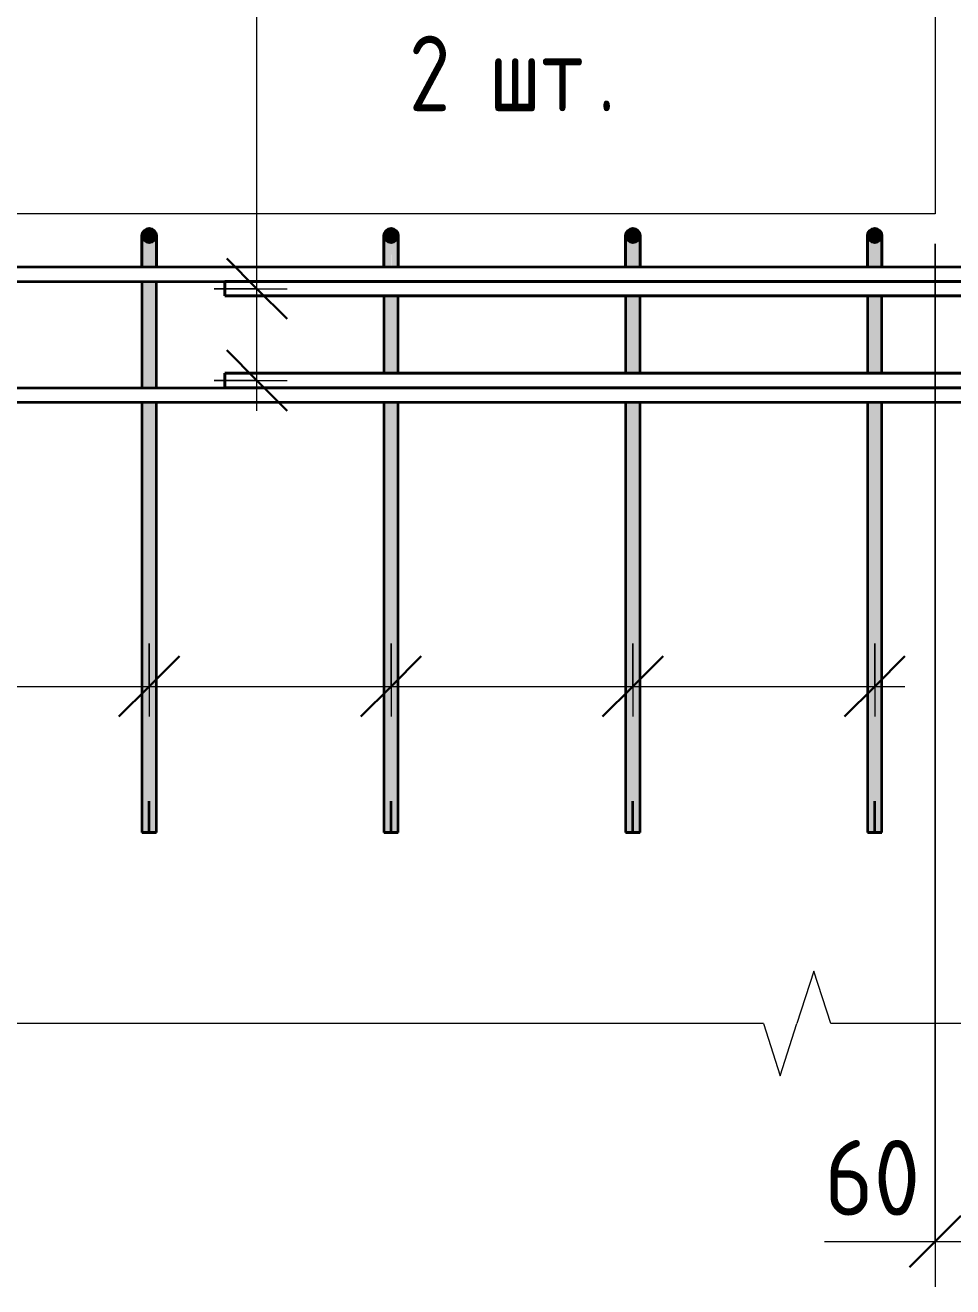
# Model space of a CAD drawing. Header units: millimetres. Extents: x -737 to 48133, y -5064 to 36443.
# Drawn here: x 46319 to 47086, y 782 to 1826 of the extents above; entities that cross this region are included whole.
import ezdxf

# ---------------------------------------------------------------- set-up
doc = ezdxf.new("R2010")
doc.units = ezdxf.units.MM
for name, color, linetype, lineweight in [('AA_Dim', 7, 'Continuous', 9), ('AA_Dim-25', 7, 'Continuous', 9), ('AA_Oformlenie', 7, 'Continuous', 9), ('AA_Vinoska', 7, 'Continuous', 9), ('AF_Okno', 7, 'Continuous', 20), ('AF_Stena_Опалубка', 253, 'Continuous', 20), ('KR_Armatura_Tonkie', 7, 'Continuous', 20)]:
    doc.layers.add(name, color=color, linetype=linetype, lineweight=lineweight)
doc.styles.add('ISOCPEUR_6', font='isocpeur.TTF', dxfattribs={"width": 0.9, "height": 62.5})
doc.styles.add('ISOCPEUR_8', font='isocpeur.TTF', dxfattribs={"width": 0.8, "height": 62.5})
doc.dimstyles.new('05_Округл_5мм__прозр__2', dxfattribs={"dimscale": 304.8, "dimtxt": 62.672186, "dimasz": 0.139436, "dimexe": 0.123031, "dimexo": 0.082021, "dimgap": 0.008202, "dimtad": 1, "dimdec": 0, "dimrnd": 5, "dimdsep": 46, "dimtxsty": 'ISOCPEUR_6', "dimblk1": 'OBLIQUE', "dimblk2": 'OBLIQUE', "dimsah": 1, "dimcen": 0.09, "dimdle": 0.123031, "dimazin": 0, "dimtfac": 1, "dimtdec": 4, "dimtix": 1, "dimtmove": 1, "dimatfit": 3, "dimfxl": 1, "dimtvp": 1, "dimtolj": 1, "dimtzin": 0, "dimlwd": 18, "dimlwe": 18, "dimarcsym": 2})
doc.dimstyles.new('10_Раскладка_арматуры_с_засечками_1', dxfattribs={"dimscale": 304.8, "dimtxt": 0.18, "dimasz": 0.164042, "dimexe": 0.082021, "dimexo": 0, "dimgap": 0, "dimtad": 1, "dimdec": 3, "dimrnd": 0.001, "dimdsep": 46, "dimtxsty": 'ISOCPEUR_8', "dimblk1": 'OBLIQUE', "dimblk2": 'OBLIQUE', "dimsah": 1, "dimcen": 0.09, "dimdle": 0.082021, "dimazin": 0, "dimtfac": 1, "dimtdec": 4, "dimtix": 1, "dimtmove": 0, "dimatfit": 3, "dimfxl": 1, "dimtvp": 1, "dimtolj": 1, "dimtzin": 0, "dimlwd": 18, "dimlwe": 18, "dimarcsym": 2})

# ---------------------------------------------------------------- blocks, each defined once
blk = doc.blocks.new('231_Отверстие прямоугольное в стене _Окно_Стена_ - Отверстие прямоугольное с обрамлением-4126487-Схема обрамления отверстия 1500х1050 _h_')
at = {"layer": 'AF_Okno', "lineweight": 9}
for p, q in [((-33935, 2510), (-32645, 2720)), ((-34145, 1670), (-33935, 2510))]:
    blk.add_line(p, q, dxfattribs=at)
blk = doc.blocks.new('350_Стержень П торец СК-СГ _НесАрм_РабПлоск_ - 350_Стержень П торец СК-СГ _НесАрм_РабПлоск_-4140246-Схема обрамления отверстия 1500х1050 _h_')
at = {"layer": 'KR_Armatura_Tonkie', "lineweight": 35}
for points in [[(-34095, 1646), (-34093.4, 1646.2), (-34092, 1646.8), (-34090.8, 1647.8), (-34089.8, 1649), (-34089.2, 1650.4), (-34089, 1652), (-34089.2, 1653.6), (-34089.8, 1655), (-34090.8, 1656.2), (-34092, 1657.2), (-34093.4, 1657.8), (-34095, 1658), (-34097, 1657.6), (-34098, 1657.2), (-34099.2, 1656.2), (-34100.2, 1655), (-34100.8, 1653.6), (-34101, 1652), (-34100.8, 1650.4), (-34100.2, 1649), (-34099.2, 1647.8), (-34097, 1646.4), (-34096.6, 1646.2)], [(-34099.3, 1626), (-34095, 1626), (-34095, 1646), (-34097, 1646.4), (-34098.4, 1647.1), (-34099.8, 1648.5), (-34100.4, 1649.6), (-34100.8, 1650.4), (-34100.7, 1647.8), (-34101, 1646.1), (-34100.9, 1632.5), (-34100.2, 1626), (-34100, 1626)], [(-34094.8, 1626), (-34089.1, 1626), (-34089.1, 1645.7), (-34089.2, 1648.4), (-34089.2, 1650.4), (-34090.2, 1648.5), (-34091.6, 1647.1), (-34092.3, 1646.7), (-34093.9, 1646.1), (-34095, 1646), (-34094.9, 1626)], [(-34089, 1645.3), (-34089.3, 1647.7), (-34089.1, 1646.1), (-34089, 1645.4)]]:
    blk.add_hatch(color=256, dxfattribs=at).paths.add_polyline_path(points)
h = blk.add_hatch(color=256, dxfattribs=at)
h.paths.add_polyline_path([(-34100.8, 1626), (-34100.4, 1626), (-34100.7, 1629.6)])
h.paths.add_polyline_path([(-34100.9, 1646.6), (-34100.8, 1649.1), (-34100.9, 1646.7)])
h = blk.add_hatch(color=256, dxfattribs=at)
h.paths.add_polyline_path([(-34095, 1158), (-34095, 1514), (-34101, 1514), (-34100.8, 1158), (-34096.6, 1158)])
h.paths.add_polyline_path([(-34097.8, 1538), (-34095, 1538), (-34095, 1602), (-34101, 1602), (-34100.8, 1538), (-34098, 1538)])
h = blk.add_hatch(color=256, dxfattribs=at)
h.paths.add_polyline_path([(-34095, 1158), (-34089, 1158), (-34089.2, 1514), (-34095, 1514), (-34095, 1191.9)])
h.paths.add_polyline_path([(-34093.4, 1538), (-34089, 1538), (-34089.2, 1602), (-34095, 1602), (-34095, 1538), (-34093.7, 1538)])
at = {"layer": 'AA_Oformlenie'}
for start, end in [(90, 270), (270, 90)]:
    blk.add_arc((-34095, 1652), 6, start, end, dxfattribs=at)
at = {"layer": 'KR_Armatura_Tonkie', "lineweight": 35}
for p, q in [((-34101, 1602), (-34101, 1538)), ((-34089, 1538), (-34089, 1602)), ((-34101, 1514), (-34101, 1158)), ((-34089, 1158), (-34089, 1514)), ((-34095, 1158), (-34095, 1184)), ((-34095, 1158), (-34095, 1184)), ((-34095, 1158), (-34101, 1158)), ((-34100.8, 1158), (-34095, 1158)), ((-34095, 1158), (-34100.8, 1158)), ((-34100.8, 1158), (-34095, 1158)), ((-34095, 1158), (-34089.2, 1158)), ((-34089, 1158), (-34095, 1158)), ((-34095, 1158), (-34089.2, 1158)), ((-34089.2, 1158), (-34095, 1158))]:
    blk.add_line(p, q, dxfattribs=at)
at = {"layer": 'KR_Armatura_Tonkie', "lineweight": 35, "flags": 128}
for points in [[(-34101, 1652), (-34101, 1650), (-34101, 1644.4), (-34101, 1635.6), (-34101, 1626)], [(-34101, 1626), (-34101, 1627.7), (-34101, 1638.2), (-34101, 1646.2), (-34101, 1650.9), (-34101, 1652)], [(-34089, 1626), (-34089, 1627.7), (-34089, 1638.2), (-34089, 1646.2), (-34089, 1650.9), (-34089, 1652)], [(-34089, 1652), (-34089, 1650), (-34089, 1644.4), (-34089, 1635.6), (-34089, 1626)]]:
    blk.add_lwpolyline(points, dxfattribs=at)
at = {"layer": 'KR_Armatura_Tonkie', "lineweight": 35}
blk.add_circle((-34095, 1652), 6, dxfattribs=at)
blk = doc.blocks.new('350_Стержень П торец СК-СГ _НесАрм_РабПлоск_ - 350_Стержень П торец СК-СГ _НесАрм_РабПлоск_-V28-Схема обрамления отверстия 1500х1050 _h_')
at = {"layer": 'KR_Armatura_Tonkie', "lineweight": 35}
for points in [[(-33495, 1646), (-33493.4, 1646.2), (-33492, 1646.8), (-33490.8, 1647.8), (-33489.8, 1649), (-33489.2, 1650.4), (-33489, 1652), (-33489.2, 1653.6), (-33489.8, 1655), (-33490.8, 1656.2), (-33492, 1657.2), (-33493.6, 1657.8), (-33495, 1658), (-33496.6, 1657.8), (-33498, 1657.2), (-33499.2, 1656.2), (-33500.2, 1655), (-33500.8, 1653.6), (-33501, 1652), (-33500.8, 1650.4), (-33500.2, 1649), (-33499.2, 1647.8), (-33497.7, 1646.7), (-33496.6, 1646.2)], [(-33499.2, 1626), (-33495, 1626), (-33495, 1646), (-33496.6, 1646.2), (-33498.4, 1647.1), (-33499.8, 1648.5), (-33500.4, 1649.6), (-33500.8, 1650.4), (-33500.7, 1647.8), (-33501, 1646.1), (-33500.9, 1632.5), (-33500.2, 1626), (-33499.3, 1626)], [(-33494.8, 1626), (-33489.1, 1626), (-33489.1, 1645.7), (-33489.2, 1648.4), (-33489.2, 1650.4), (-33490.2, 1648.5), (-33491.6, 1647.1), (-33492.3, 1646.7), (-33493.9, 1646.1), (-33495, 1646), (-33494.9, 1626)], [(-33489, 1645.3), (-33489.3, 1647.7), (-33489.1, 1646.1), (-33489, 1645.4)]]:
    blk.add_hatch(color=256, dxfattribs=at).paths.add_polyline_path(points)
h = blk.add_hatch(color=256, dxfattribs=at)
h.paths.add_polyline_path([(-33500.8, 1626), (-33500.4, 1626), (-33500.7, 1629.6)])
h.paths.add_polyline_path([(-33500.9, 1646.6), (-33500.8, 1649.1), (-33500.9, 1646.7)])
h = blk.add_hatch(color=256, dxfattribs=at)
h.paths.add_polyline_path([(-33495, 1158), (-33495, 1514), (-33501, 1514), (-33500.8, 1158), (-33496.6, 1158)])
h.paths.add_polyline_path([(-33498.2, 1526), (-33495, 1526), (-33495, 1614), (-33501, 1614), (-33500.8, 1526), (-33499.2, 1526)])
h = blk.add_hatch(color=256, dxfattribs=at)
h.paths.add_polyline_path([(-33495, 1158), (-33489, 1158), (-33489.2, 1514), (-33495, 1514), (-33495, 1285.2)])
h.paths.add_polyline_path([(-33490.8, 1526), (-33489, 1526), (-33489.2, 1614), (-33495, 1614), (-33495, 1526), (-33491, 1526)])
at = {"layer": 'AA_Oformlenie'}
for start, end in [(90, 270), (270, 90)]:
    blk.add_arc((-33495, 1652), 6, start, end, dxfattribs=at)
at = {"layer": 'KR_Armatura_Tonkie', "lineweight": 35}
for p, q in [((-33501, 1614), (-33501, 1526)), ((-33489, 1526), (-33489, 1614)), ((-33501, 1514), (-33501, 1158)), ((-33489, 1158), (-33489, 1514)), ((-33495, 1158), (-33495, 1184)), ((-33495, 1158), (-33495, 1184)), ((-33495, 1158), (-33501, 1158)), ((-33500.8, 1158), (-33495, 1158)), ((-33495, 1158), (-33500.8, 1158)), ((-33500.8, 1158), (-33495, 1158)), ((-33495, 1158), (-33489.2, 1158)), ((-33489, 1158), (-33495, 1158)), ((-33495, 1158), (-33489.2, 1158)), ((-33489.2, 1158), (-33495, 1158))]:
    blk.add_line(p, q, dxfattribs=at)
at = {"layer": 'KR_Armatura_Tonkie', "lineweight": 35, "flags": 128}
for points in [[(-33501, 1652), (-33501, 1650), (-33501, 1644.4), (-33501, 1635.6), (-33501, 1626)], [(-33501, 1626), (-33501, 1627.7), (-33501, 1638.2), (-33501, 1646.2), (-33501, 1650.9), (-33501, 1652)], [(-33489, 1626), (-33489, 1627.7), (-33489, 1638.2), (-33489, 1646.2), (-33489, 1650.9), (-33489, 1652)], [(-33489, 1652), (-33489, 1650), (-33489, 1644.4), (-33489, 1635.6), (-33489, 1626)]]:
    blk.add_lwpolyline(points, dxfattribs=at)
at = {"layer": 'KR_Armatura_Tonkie', "lineweight": 35}
blk.add_circle((-33495, 1652), 6, dxfattribs=at)
blk = doc.blocks.new('350_Стержень П торец СК-СГ _НесАрм_РабПлоск_ - 350_Стержень П торец СК-СГ _НесАрм_РабПлоск_-V29-Схема обрамления отверстия 1500х1050 _h_')
at = {"layer": 'KR_Armatura_Tonkie', "lineweight": 35}
for points in [[(-33095, 1646), (-33093.4, 1646.2), (-33092, 1646.8), (-33090.8, 1647.8), (-33089.8, 1649), (-33089.2, 1650.4), (-33089, 1652), (-33089.2, 1653.6), (-33089.8, 1655), (-33090.8, 1656.2), (-33092, 1657.2), (-33093.4, 1657.8), (-33095, 1658), (-33096.6, 1657.8), (-33098, 1657.2), (-33099.2, 1656.2), (-33100.2, 1655), (-33100.8, 1653.6), (-33101, 1652), (-33100.8, 1650.4), (-33100.2, 1649), (-33099.2, 1647.8), (-33097.7, 1646.7), (-33096.6, 1646.2)], [(-33099.2, 1626), (-33095, 1626), (-33095, 1646), (-33096.6, 1646.2), (-33098.4, 1647.1), (-33099.8, 1648.5), (-33100.4, 1649.6), (-33100.8, 1650.4), (-33100.7, 1647.8), (-33101, 1646.1), (-33100.9, 1632.5), (-33100.2, 1626), (-33099.3, 1626)], [(-33089.9, 1626), (-33089.1, 1626), (-33089.1, 1645.7), (-33089.2, 1648.4), (-33089.2, 1650.4), (-33090.2, 1648.5), (-33091.6, 1647.1), (-33092.3, 1646.7), (-33093.9, 1646.1), (-33095, 1646), (-33094.8, 1626), (-33090, 1626)], [(-33089, 1645.3), (-33089.3, 1647.7), (-33089.1, 1646.1), (-33089, 1645.4)]]:
    blk.add_hatch(color=256, dxfattribs=at).paths.add_polyline_path(points)
h = blk.add_hatch(color=256, dxfattribs=at)
h.paths.add_polyline_path([(-33100.8, 1626), (-33100.4, 1626), (-33100.7, 1629.6)])
h.paths.add_polyline_path([(-33100.9, 1646.6), (-33100.8, 1649.1), (-33100.9, 1646.7)])
h = blk.add_hatch(color=256, dxfattribs=at)
h.paths.add_polyline_path([(-33095, 1158), (-33095, 1514), (-33101, 1514), (-33100.8, 1158), (-33096.6, 1158)])
h.paths.add_polyline_path([(-33097.8, 1538), (-33095, 1538), (-33095, 1602), (-33101, 1602), (-33100.8, 1538), (-33098, 1538)])
h = blk.add_hatch(color=256, dxfattribs=at)
h.paths.add_polyline_path([(-33095, 1158), (-33089, 1158), (-33089.2, 1514), (-33095, 1514), (-33095, 1285.2)])
h.paths.add_polyline_path([(-33091, 1538), (-33089, 1538), (-33089.2, 1602), (-33095, 1602), (-33095, 1538), (-33092, 1538)])
at = {"layer": 'AA_Oformlenie'}
for start, end in [(90, 270), (270, 90)]:
    blk.add_arc((-33095, 1652), 6, start, end, dxfattribs=at)
at = {"layer": 'KR_Armatura_Tonkie', "lineweight": 35}
for p, q in [((-33101, 1602), (-33101, 1538)), ((-33089, 1538), (-33089, 1602)), ((-33101, 1514), (-33101, 1158)), ((-33089, 1158), (-33089, 1514)), ((-33095, 1158), (-33095, 1184)), ((-33095, 1158), (-33095, 1184)), ((-33095, 1158), (-33101, 1158)), ((-33100.8, 1158), (-33095, 1158)), ((-33095, 1158), (-33100.8, 1158)), ((-33100.8, 1158), (-33095, 1158)), ((-33095, 1158), (-33089.2, 1158)), ((-33089, 1158), (-33095, 1158)), ((-33095, 1158), (-33089.2, 1158)), ((-33089.2, 1158), (-33095, 1158))]:
    blk.add_line(p, q, dxfattribs=at)
at = {"layer": 'KR_Armatura_Tonkie', "lineweight": 35, "flags": 128}
for points in [[(-33101, 1652), (-33101, 1650), (-33101, 1644.4), (-33101, 1635.6), (-33101, 1626)], [(-33101, 1626), (-33101, 1627.7), (-33101, 1638.2), (-33101, 1646.2), (-33101, 1650.9), (-33101, 1652)], [(-33089, 1626), (-33089, 1627.7), (-33089, 1638.2), (-33089, 1646.2), (-33089, 1650.9), (-33089, 1652)], [(-33089, 1652), (-33089, 1650), (-33089, 1644.4), (-33089, 1635.6), (-33089, 1626)]]:
    blk.add_lwpolyline(points, dxfattribs=at)
at = {"layer": 'KR_Armatura_Tonkie', "lineweight": 35}
blk.add_circle((-33095, 1652), 6, dxfattribs=at)
blk = doc.blocks.new('011_Прямоугольник обрыва _ЭлУзла_ - 011_Прямоугольник обрыва _ЭлУзла_-4156951-Схема обрамления отверстия 1500х1050 _h_')
at = {"layer": 'AA_Oformlenie'}
for p, q in [((-32786.9, 1000), (-34010.1, 1000)), ((-32120, 1000), (-32731.3, 1000))]:
    blk.add_line(p, q, dxfattribs=at)
blk = doc.blocks.new('DIMBLOCK173-Схема обрамления отверстия 1500х1050 _h_')
at = {"layer": 'AA_Dim-25', "lineweight": 18}
for p, q in [((47071.3, 1645), (47071.3, 782.1)), ((47071.3, 819.6), (47071.3, 1645)), ((47133.3, 1145), (47133.3, 782.1)), ((47133.3, 819.6), (47133.3, 1145)), ((46979.7, 819.6), (47082.7, 819.6)), ((47033.8, 819.6), (47133.3, 819.6)), ((47082.7, 819.6), (47102.3, 819.6))]:
    blk.add_line(p, q, dxfattribs=at)
at = {"layer": 'AA_Dim-25', "lineweight": 30}
for p, q in [((47071.3, 819.6), (47092.6, 840.9)), ((47133.3, 819.6), (47154.6, 840.9)), ((47071.3, 819.6), (47050.1, 798.4)), ((47133.3, 819.6), (47112.1, 798.4))]:
    blk.add_line(p, q, dxfattribs=at)
at = {"layer": 'AA_Dim-25', "color": 0, "lineweight": 18, "insert": (46979.7, 903.6), "char_height": 62.5, "width": 93.654, "attachment_point": 1, "line_spacing_factor": 1.135194, "style": 'ISOCPEUR_6'}
blk.add_mtext('60', dxfattribs=at)
blk = doc.blocks.new('_Oblique')
at = {"color": 0, "linetype": 'ByBlock', "lineweight": -2}
blk.add_line((-0.5, -0.5), (0.5, 0.5), dxfattribs=at)
blk = doc.blocks.new('DIMBLOCK179-Схема обрамления отверстия 1500х1050 _h_')
at = {"layer": 'AA_Dim-25', "lineweight": 18}
for p, q in [((46221.3, 1314.3), (46221.3, 1253.9)), ((46221.3, 1278.9), (46221.3, 1314.3)), ((46421.3, 1314.3), (46421.3, 1253.9)), ((46421.3, 1278.9), (46421.3, 1314.3)), ((46221.3, 1278.9), (46421.3, 1278.9))]:
    blk.add_line(p, q, dxfattribs=at)
at = {"layer": 'AA_Dim-25', "lineweight": 30}
for p, q in [((46221.3, 1278.9), (46246.3, 1303.9)), ((46421.3, 1278.9), (46446.3, 1303.9)), ((46221.3, 1278.9), (46196.3, 1253.9)), ((46421.3, 1278.9), (46396.3, 1253.9))]:
    blk.add_line(p, q, dxfattribs=at)
blk = doc.blocks.new('DIMBLOCK180-Схема обрамления отверстия 1500х1050 _h_')
at = {"layer": 'AA_Dim-25', "lineweight": 18}
for p, q in [((46421.3, 1314.3), (46421.3, 1253.9)), ((46421.3, 1278.9), (46421.3, 1314.3)), ((46621.3, 1314.3), (46621.3, 1253.9)), ((46621.3, 1278.9), (46621.3, 1314.3)), ((46421.3, 1278.9), (46621.3, 1278.9))]:
    blk.add_line(p, q, dxfattribs=at)
at = {"layer": 'AA_Dim-25', "lineweight": 30}
for p, q in [((46421.3, 1278.9), (46446.3, 1303.9)), ((46621.3, 1278.9), (46646.3, 1303.9)), ((46421.3, 1278.9), (46396.3, 1253.9)), ((46621.3, 1278.9), (46596.3, 1253.9))]:
    blk.add_line(p, q, dxfattribs=at)
blk = doc.blocks.new('DIMBLOCK181-Схема обрамления отверстия 1500х1050 _h_')
at = {"layer": 'AA_Dim-25', "lineweight": 18}
for p, q in [((46621.3, 1314.3), (46621.3, 1253.9)), ((46621.3, 1278.9), (46621.3, 1314.3)), ((46821.3, 1314.3), (46821.3, 1253.9)), ((46821.3, 1278.9), (46821.3, 1314.3)), ((46621.3, 1278.9), (46821.3, 1278.9))]:
    blk.add_line(p, q, dxfattribs=at)
at = {"layer": 'AA_Dim-25', "lineweight": 30}
for p, q in [((46621.3, 1278.9), (46646.3, 1303.9)), ((46821.3, 1278.9), (46846.3, 1303.9)), ((46621.3, 1278.9), (46596.3, 1253.9)), ((46821.3, 1278.9), (46796.3, 1253.9))]:
    blk.add_line(p, q, dxfattribs=at)
blk = doc.blocks.new('DIMBLOCK182-Схема обрамления отверстия 1500х1050 _h_')
at = {"layer": 'AA_Dim-25', "lineweight": 18}
for p, q in [((46821.3, 1314.3), (46821.3, 1253.9)), ((46821.3, 1278.9), (46821.3, 1314.3)), ((47021.3, 1314.3), (47021.3, 1253.9)), ((47021.3, 1278.9), (47021.3, 1314.3)), ((46821.3, 1278.9), (47046.3, 1278.9))]:
    blk.add_line(p, q, dxfattribs=at)
at = {"layer": 'AA_Dim-25', "lineweight": 30}
for p, q in [((46821.3, 1278.9), (46846.3, 1303.9)), ((47021.3, 1278.9), (47046.3, 1303.9)), ((46821.3, 1278.9), (46796.3, 1253.9)), ((47021.3, 1278.9), (46996.3, 1253.9))]:
    blk.add_line(p, q, dxfattribs=at)
blk = doc.blocks.new('DIMBLOCK194-Схема обрамления отверстия 1500х1050 _h_')
at = {"layer": 'AA_Dim-25', "lineweight": 30}
for p, q in [((46510.4, 1608), (46485.4, 1633)), ((46510.4, 1608), (46535.4, 1583)), ((46510.4, 1532), (46485.4, 1557)), ((46510.4, 1532), (46535.4, 1507))]:
    blk.add_line(p, q, dxfattribs=at)
at = {"layer": 'AA_Dim-25', "lineweight": 18}
for p, q in [((46510.4, 1507), (46510.4, 1633)), ((46475, 1608), (46535.4, 1608)), ((46510.4, 1608), (46475, 1608)), ((46475, 1532), (46535.4, 1532)), ((46510.4, 1532), (46475, 1532))]:
    blk.add_line(p, q, dxfattribs=at)

msp = doc.modelspace()

# ---------------------------------------------------------------- linework, layer by layer
at = {"layer": 'AA_Vinoska'}
for p, q in [((46510.4025, 1610.6432), (46510.4025, 1838.5793)), ((46970.954, 1043.3251), (46956.8768, 1000)), ((46985.0312, 1000), (46970.954, 1043.3251)), ((46929.3768, 1000), (46943.1268, 956.6987)), ((46943.1268, 956.6987), (46956.8768, 1000))]:
    msp.add_line(p, q, dxfattribs=at)
at = {"layer": 'AF_Stena_Опалубка'}
for p, q in [((47071.303, 2720), (47071.303, 1670)), ((47071.303, 1670), (45571.303, 1670))]:
    msp.add_line(p, q, dxfattribs=at)
at = {"layer": 'KR_Armatura_Tonkie', "lineweight": 35}
for p, q in [((45235.969, 1626), (47405.969, 1626)), ((45235.969, 1626), (47405.969, 1626)), ((45445.969, 1626), (47305.969, 1626)), ((45235.969, 1614), (47405.969, 1614)), ((45235.969, 1614), (47405.969, 1614)), ((45445.969, 1614), (47305.969, 1614)), ((46483.7134, 1614), (47361.7134, 1614)), ((46483.7134, 1602), (46483.7134, 1614)), ((47361.7134, 1614), (46483.7134, 1614)), ((46483.7134, 1614), (46483.7134, 1602)), ((46483.7134, 1602), (47361.7134, 1602)), ((47361.7134, 1602), (46483.7134, 1602)), ((46483.7134, 1538), (47361.7134, 1538)), ((46483.7134, 1526), (46483.7134, 1538)), ((47361.7134, 1538), (46483.7134, 1538)), ((46483.7134, 1538), (46483.7134, 1526)), ((45235.969, 1526), (47405.969, 1526)), ((45235.969, 1526), (47405.969, 1526)), ((46483.7134, 1526), (47361.7134, 1526)), ((47361.7134, 1526), (46483.7134, 1526)), ((45235.969, 1514), (47405.969, 1514)), ((45235.969, 1514), (47405.969, 1514))]:
    msp.add_line(p, q, dxfattribs=at)

# ---------------------------------------------------------------- block references
at = {"layer": 'AA_Oformlenie'}
msp.add_blockref('011_Прямоугольник обрыва _ЭлУзла_ - 011_Прямоугольник обрыва _ЭлУзла_-4156951-Схема обрамления отверстия 1500х1050 _h_', (79716.303, 0), dxfattribs=at)
at = {"layer": 'AF_Okno'}
msp.add_blockref('231_Отверстие прямоугольное в стене _Окно_Стена_ - Отверстие прямоугольное с обрамлением-4126487-Схема обрамления отверстия 1500х1050 _h_', (79716.303, 0), dxfattribs=at)
at = {"layer": 'KR_Armatura_Tonkie', "lineweight": 35}
for name, p in [('350_Стержень П торец СК-СГ _НесАрм_РабПлоск_ - 350_Стержень П торец СК-СГ _НесАрм_РабПлоск_-V28-Схема обрамления отверстия 1500х1050 _h_', (79916.303, 0)), ('350_Стержень П торец СК-СГ _НесАрм_РабПлоск_ - 350_Стержень П торец СК-СГ _НесАрм_РабПлоск_-V29-Схема обрамления отверстия 1500х1050 _h_', (79716.303, 0)), ('350_Стержень П торец СК-СГ _НесАрм_РабПлоск_ - 350_Стержень П торец СК-СГ _НесАрм_РабПлоск_-4140246-Схема обрамления отверстия 1500х1050 _h_', (80916.303, 0)), ('350_Стержень П торец СК-СГ _НесАрм_РабПлоск_ - 350_Стержень П торец СК-СГ _НесАрм_РабПлоск_-4140246-Схема обрамления отверстия 1500х1050 _h_', (81116.303, 0))]:
    msp.add_blockref(name, p, dxfattribs=at)

# ---------------------------------------------------------------- texts
at = {"layer": 'AA_Vinoska', "char_height": 62.5, "attachment_point": 1, "style": 'ISOCPEUR_8'}
for s, insert, width in [('2 ', (46636.145, 1817.3592), 80.16875), ('шт', (46702.2909, 1817.3592), 109.0295), ('\\fISOCPEUR|b0|i0|c204|p34|;\\W.8;.', (46792.2492, 1817.3592), 17.637125)]:
    msp.add_mtext(s, dxfattribs=dict(at, insert=insert, width=width))

# ---------------------------------------------------------------- dimensions: what is measured, and where the dimension line sits
at = {"layer": 'AA_Dim', "lineweight": 18}
dim = msp.add_linear_dim(base=(47133.303, 819.6493), p1=(47071.303, 1670), p2=(47133.303, 1170), dimstyle='05_Округл_5мм__прозр__2', override={"dimpost": '<>', "dimfxl": 503.829336}, dxfattribs=at)
dim.commit()
dim.dimension.update_dxf_attribs({"geometry": 'DIMBLOCK173-Схема обрамления отверстия 1500х1050 _h_', "text_midpoint": (47026.5137, 861.9025), "dimtype": 160})
dim = msp.add_linear_dim(base=(46510.4002, 1608), p1=(46475.0449, 1532), p2=(46475.0449, 1608), angle=90, dimstyle='10_Раскладка_арматуры_с_засечками_1', override={"dimpost": '<>', "dimfxl": 76}, dxfattribs=at)
dim.commit()
dim.dimension.update_dxf_attribs({"geometry": 'DIMBLOCK194-Схема обрамления отверстия 1500х1050 _h_', "text_midpoint": (46479.1502, 1570)})
for base, p1, p2, picture, middle in [((46421.303, 1278.937), (46221.303, 1314.2924), (46421.303, 1314.2924), 'DIMBLOCK179-Схема обрамления отверстия 1500х1050 _h_', (46321.303, 1310.187)), ((46621.303, 1278.937), (46421.303, 1314.2924), (46621.303, 1314.2924), 'DIMBLOCK180-Схема обрамления отверстия 1500х1050 _h_', (46521.303, 1310.187)), ((46821.303, 1278.937), (46621.303, 1314.2924), (46821.303, 1314.2924), 'DIMBLOCK181-Схема обрамления отверстия 1500х1050 _h_', (46721.303, 1310.187)), ((47021.303, 1278.937), (46821.303, 1314.2924), (47021.303, 1314.2924), 'DIMBLOCK182-Схема обрамления отверстия 1500х1050 _h_', (46921.303, 1310.187))]:
    dim = msp.add_linear_dim(base=base, p1=p1, p2=p2, dimstyle='10_Раскладка_арматуры_с_засечками_1', override={"dimpost": '<>', "dimfxl": 200}, dxfattribs=at)
    dim.commit()
    dim.dimension.update_dxf_attribs({"geometry": picture, "text_midpoint": middle})

doc.saveas('drawing.dxf')
